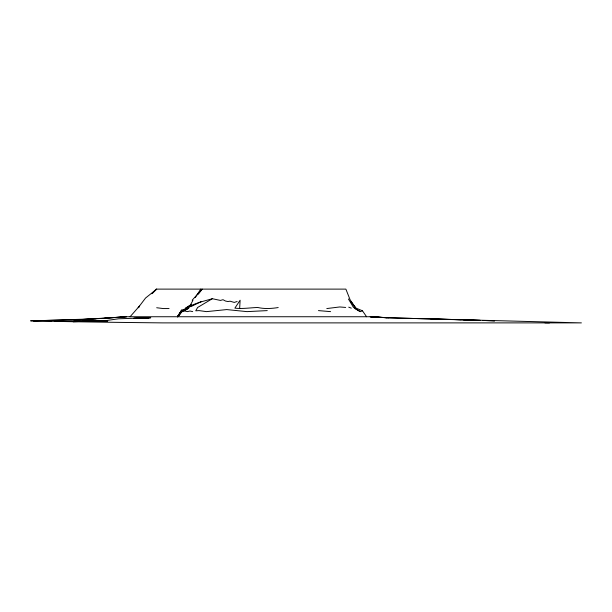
<?xml version="1.0" encoding="UTF-8"?>
<svg xmlns="http://www.w3.org/2000/svg" width="612" height="612" viewBox="0 0 612 612"><rect width="100%" height="100%" fill="white"/><g stroke="black" fill="none" stroke-linecap="round" stroke-linejoin="round"><path stroke-width="0.92" d="M239.644 308.555L240.118 300.201L234.87 308.15C242.604 309.06 250.109 307.721 257.736 307.484C264.369 309.045 271.468 308.624 278.208 307.553M189.062 307.538L192.925 300.37M195.251 297.562L200.751 289.116M237.119 301.517L234.258 302.42L230.089 301.211L227.832 301.532L225.476 301.028L223.013 299.704L220.458 300.431L212.326 298.717C199.956 302.313 185.191 305.09 177.939 316.741L181.764 311.63L177.671 316.741L181.764 310.812L181.542 310.192L188.496 307.828M177.671 316.741L181.764 311.011L188.32 307.737M198.311 294.173L202.205 289.116L192.199 300.171M130.088 316.741L139.452 306.084M151.745 293.752L156.228 289.116L345.879 289.116L350.102 299.758L355.817 308.555L351.028 301.861M152.694 293.087L156.703 289.116L145.557 298.029L138.182 307.737L139.536 306.589M191.051 304.654L185.604 308.15L191.196 304.776M212.326 298.717L197.615 307.484L195.756 310.812L199.068 310.605L206.473 311.63L226.731 309.58L246.996 311.63L267.26 310.605M182.713 311.63L188.787 308.15L183.883 310.812L187.524 311.63L189.942 311.011L192.696 311.63M190.73 306.719L201.57 301.395M186.737 309.052L181.764 310.812M354.891 308.555L360.238 311.63L362.472 310.812L366.58 316.741M326.8 308.555L339.737 306.956L345.673 307.438M104.231 318.278L125.988 316.741L370.688 316.741L386.792 317.766L581.4 322.884L162.547 322.884A1015.499 5.447 0.1 0 1 33.369 320.833L96.061 318.791L126.585 316.741L73.738 319.977L96.061 318.791M148.609 317.766L139.582 318.278L149.137 317.766L118.46 318.791L104.369 320.833L72.935 321.69L105.884 320.833L63.35 321.514L96.367 321.109M133.921 318.278L150.781 317.766L133.63 318.278M72.629 319.816L30.6 320.833L51.553 320.833M63.35 321.514L96.336 321.109M104.813 321.002L107.643 320.963L98.134 320.994M105.8 320.994L107.689 320.971M54.59 321.346L96.268 321.017M169.065 308.555L163.19 308.555L156.687 307.737M430.649 318.791L461.173 319.77M463.077 319.831L480.252 320.374L388.605 317.766L370.275 316.741L386.792 317.766M370.275 316.741L388.704 317.766M318.447 310.605L330.587 311.63M348.702 307.14L351.288 308.15M362.472 310.812L356.13 308.15L351.089 301.785M360.238 311.63L353.369 307.285L348.419 298.939M544.917 322.83A1148.372 5.393 0.2 0 1 549.461 322.884M181.542 310.192L177.457 316.741L181.542 310.192M494.557 320.833L483.113 320.466L494.557 320.833"/></g></svg>
